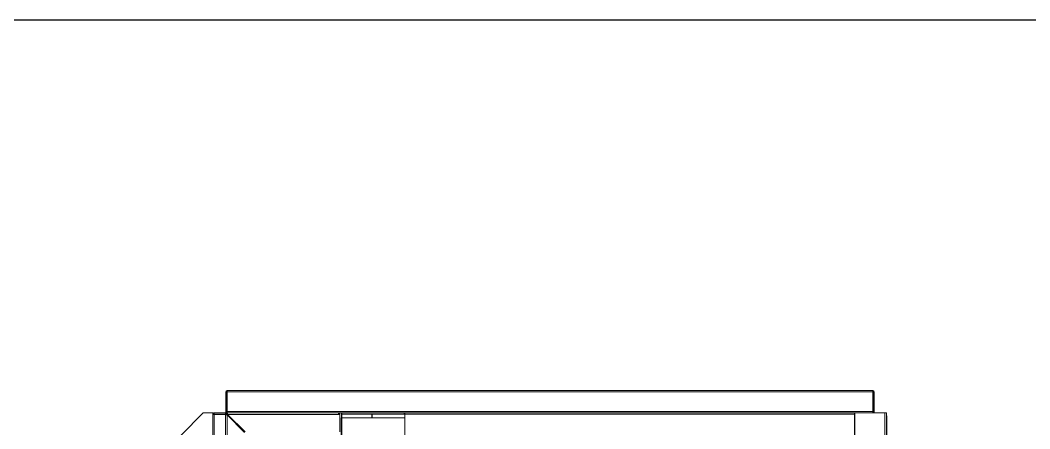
# Model space of a CAD drawing. Header units: millimetres. Extents: x 8553 to 64453, y 11523 to 72084.
# Drawn here: x 32352 to 33623, y 22725 to 23240 of the extents above; entities that cross this region are included whole.
import ezdxf

# ---------------------------------------------------------------- set-up
doc = ezdxf.new("R2010")
doc.units = ezdxf.units.MM
doc.layers.add('green', color=122, linetype='Continuous')
doc.layers.add('grey', color=254, linetype='Continuous')

msp = doc.modelspace()

# ---------------------------------------------------------------- linework, layer by layer
at = {"layer": 'green', "color": 1}
msp.add_lwpolyline([(40148.115, 18739.984), (40148.115, 23239.984), (31738.115, 23239.984), (31738.115, 18739.984)], close=True, dxfattribs=at)
at = {"layer": 'grey', "linetype": 'Continuous', "lineweight": 15}
for p, q in [((32612.08, 22771.443), (32610.88, 22771.443)), ((32610.88, 22771.443), (32610.88, 22745.043)), ((32612.08, 22771.443), (32612.08, 22745.043)), ((32612.48, 22773.043), (33425.28, 22773.043)), ((32612.48, 22771.843), (32612.48, 22773.043)), ((32612.48, 22771.443), (32612.48, 22771.843)), ((33425.28, 22771.443), (32612.48, 22771.443)), ((32612.48, 22746.643), (32612.48, 22771.443)), ((33425.28, 22771.843), (33425.28, 22773.043)), ((33425.28, 22771.843), (33425.28, 22771.443)), ((33425.28, 22771.443), (33425.28, 22746.643)), ((33425.68, 22771.443), (33426.88, 22771.443)), ((33425.68, 22745.043), (33425.68, 22771.443)), ((33426.88, 22745.043), (33426.88, 22771.443)), ((32582.48, 22745.043), (32554.48, 22717.043)), ((32594.48, 22745.043), (32582.48, 22745.043)), ((32594.48, 22745.043), (32594.48, 22743.363)), ((32596.08, 22743.363), (32594.48, 22743.363)), ((32594.48, 22743.363), (32594.48, 22346.723)), ((32596.16, 22745.043), (32596.16, 22743.443)), ((32596.16, 22745.043), (32610.48, 22745.043)), ((32596.16, 22743.443), (32610.48, 22743.443)), ((32596.16, 22743.16), (32610.48, 22743.16)), ((32596.16, 22743.16), (32596.16, 22346.926)), ((32610.48, 22745.043), (32612.48, 22745.043)), ((32610.48, 22745.043), (32610.48, 22743.443)), ((32610.48, 22743.16), (32610.48, 22346.926)), ((32612.08, 22743.043), (32610.48, 22743.043)), ((32612.48, 22746.643), (33425.28, 22746.643)), ((32612.48, 22745.043), (32612.48, 22746.643)), ((32612.48, 22743.443), (32612.48, 22745.043)), ((32752.48, 22745.043), (32612.48, 22745.043)), ((32612.48, 22742.477), (32612.48, 22347.608)), ((32634.48, 22720.477), (32612.48, 22742.477)), ((32752.48, 22743.043), (32613.046, 22743.043)), ((32613.046, 22743.043), (32635.046, 22721.043)), ((32752.48, 22745.043), (32754.48, 22745.043)), ((32752.48, 22745.043), (32752.48, 22743.043)), ((32754.48, 22743.043), (32752.48, 22743.043)), ((32754.48, 22745.043), (32754.48, 22743.043)), ((32756.48, 22745.043), (32754.48, 22745.043)), ((32754.48, 22743.043), (32754.48, 22721.043)), ((32757.025, 22738.643), (32755.869, 22738.643)), ((32755.869, 22738.643), (32755.869, 22348.243)), ((32756.48, 22745.043), (32756.88, 22745.043)), ((32756.48, 22745.043), (32756.48, 22738.643)), ((32756.88, 22745.043), (32835.28, 22745.043)), ((32756.88, 22745.043), (32756.88, 22738.643)), ((32756.88, 22743.443), (32835.28, 22743.443)), ((32836.08, 22738.643), (32757.025, 22738.643)), ((32757.025, 22738.643), (32757.025, 22348.243)), ((32794.48, 22738.643), (32794.48, 22743.443)), ((32794.88, 22740.643), (32794.48, 22740.643)), ((32794.88, 22743.283), (32794.88, 22743.443)), ((32794.88, 22743.283), (32794.88, 22738.643)), ((32836.08, 22743.283), (32794.88, 22743.283)), ((32835.28, 22743.443), (32835.28, 22745.043)), ((32835.28, 22745.043), (32836.08, 22745.043)), ((32836.08, 22743.443), (32835.28, 22743.443)), ((33402.08, 22745.043), (32836.08, 22745.043)), ((32836.08, 22745.043), (32836.08, 22743.283)), ((33402.08, 22743.283), (32836.08, 22743.283)), ((32836.08, 22705.043), (32836.08, 22743.283)), ((33402.08, 22743.283), (33402.08, 22745.043)), ((33402.08, 22745.043), (33402.48, 22745.043)), ((33402.48, 22743.443), (33402.08, 22743.443)), ((33402.08, 22743.283), (33402.08, 22705.043)), ((33402.48, 22741.043), (33402.08, 22741.043)), ((33402.08, 22740.643), (33402.48, 22740.643)), ((33402.48, 22739.443), (33402.08, 22739.443)), ((33402.48, 22738.643), (33402.08, 22738.643)), ((33402.48, 22745.043), (33440.48, 22745.043)), ((33402.48, 22385.608), (33402.48, 22745.043)), ((33425.28, 22746.643), (33425.28, 22745.043)), ((33440.48, 22347.608), (33440.48, 22745.043)), ((33442.48, 22745.043), (33440.48, 22745.043)), ((33442.48, 22347.043), (33442.48, 22745.043)), ((33442.88, 22351.443), (33442.88, 22740.243))]:
    msp.add_line(p, q, dxfattribs=at)
at = {"layer": 'grey', "linetype": 'Continuous', "lineweight": 15, "flags": 128}
for points in [[(32612.08, 22745.094), (32612.168, 22745.073), (32612.48, 22745.043)], [(33425.28, 22745.043), (33425.592, 22745.073), (33425.68, 22745.094)]]:
    msp.add_lwpolyline(points, dxfattribs=at)
at = {"layer": 'grey', "linetype": 'Continuous', "lineweight": 15}
for centre, radius, start, end in [((32612.48, 22771.443), 1.6, 90, 180), ((32612.48, 22771.443), 0.4, 90, 180), ((33425.28, 22771.443), 1.6, 0, 90), ((33425.28, 22771.443), 0.4, 0, 90), ((32612.48, 22743.043), 2, 90, 180), ((32612.48, 22746.643), 0.4, 180, 270), ((32612.48, 22743.043), 0.4, 90, 180), ((32752.48, 22743.043), 2, 0, 90), ((32752.48, 22743.043), 0.4, 0, 90), ((33425.28, 22746.643), 0.4, 270, 0), ((33438.08, 22740.243), 4.8, 0, 23.556464)]:
    msp.add_arc(centre, radius, start, end, dxfattribs=at)
for points in [[(32594.48, 22743.363), (32594.505, 22743.583), (32594.556, 22744.023), (32594.944, 22744.578), (32595.499, 22744.967), (32595.94, 22745.017), (32596.16, 22745.043)], [(32596.16, 22743.16), (32595.94, 22743.177), (32595.499, 22743.211), (32594.944, 22743.261), (32594.556, 22743.312), (32594.505, 22743.346), (32594.48, 22743.363)], [(32596.08, 22743.363), (32596.081, 22743.373), (32596.083, 22743.394), (32596.102, 22743.421), (32596.128, 22743.439), (32596.149, 22743.441), (32596.16, 22743.443)], [(32596.16, 22743.16), (32596.149, 22743.177), (32596.128, 22743.211), (32596.102, 22743.261), (32596.083, 22743.312), (32596.081, 22743.346), (32596.08, 22743.363)], [(32612.48, 22742.477), (32612.427, 22742.524), (32612.323, 22742.618), (32612.19, 22742.76), (32612.098, 22742.901), (32612.086, 22742.996), (32612.08, 22743.043)], [(32612.48, 22743.443), (32612.527, 22743.437), (32612.621, 22743.425), (32612.763, 22743.332), (32612.904, 22743.2), (32612.998, 22743.095), (32613.046, 22743.043)]]:
    msp.add_open_spline(points, degree=3, dxfattribs=at)
for points in [[(32612.48, 22742.477), (32612.251, 22742.518), (32611.794, 22742.6), (32611.188, 22742.724), (32610.735, 22742.847), (32610.509, 22742.954), (32610.488, 22743.019), (32610.48, 22743.043)], [(32612.48, 22745.043), (32612.521, 22745.02), (32612.603, 22744.974), (32612.727, 22744.618), (32612.85, 22744.096), (32612.957, 22743.536), (32613.022, 22743.176), (32613.046, 22743.043)]]:
    msp.add_open_spline(points, degree=3, knots=[0, 0, 0, 0, 0.2181749, 0.4363498, 0.6545151, 0.8726803, 1, 1, 1, 1], dxfattribs=at)

doc.saveas('drawing.dxf')
